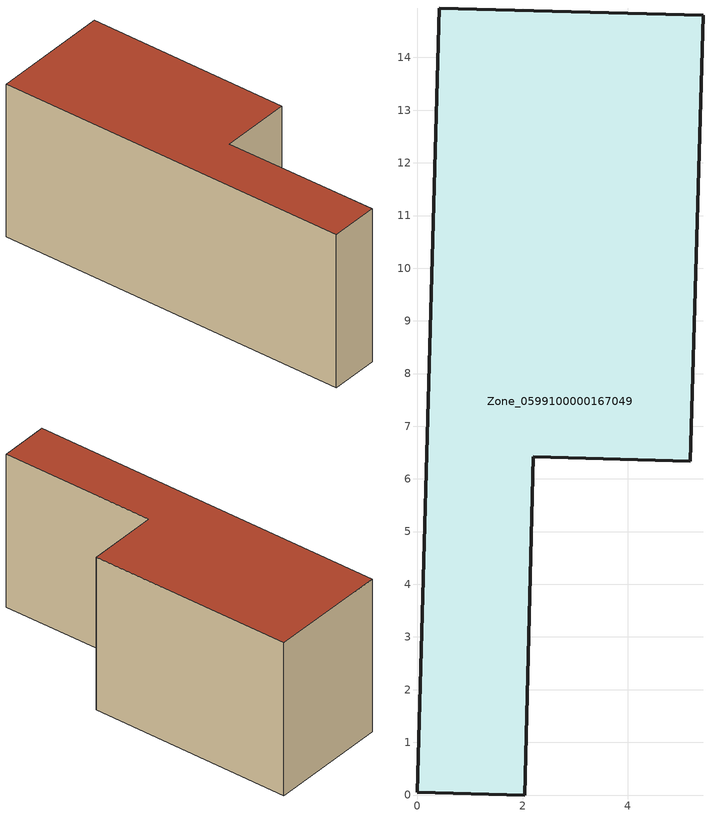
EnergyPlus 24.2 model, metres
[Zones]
Zone_0599100000167049
 floor ground (C_G): 0,0.05 0.42,14.94 5.43,14.8 5.18,6.34 2.2,6.42 2.04,0 z0
 wall outside (C_F): 0.42,14.94 0,0.05 2.04,0 2.2,6.42 5.18,6.34 5.43,14.8 0.42,14.94 z0:6.6
 roof outside (C_R): 5.43,14.8 0.42,14.94 0,0.05 2.04,0 2.2,6.42 5.18,6.34 z6.6
[BUILDING]
Pand.0599100000167049: North Axis=0; Terrain=City; Loads Convergence Tolerance Value=0.04; Temperature Convergence Tolerance Value=0.4; Solar Distribution=FullExterior; Maximum Number of Warmup Days=25; Minimum Number of Warmup Days=1
[Site:Location]
Rotterdam.The.Hague.AP_ZH_NLD Design_Conditions: Latitude=51.96; Longitude=4.45; Time Zone=1; Elevation=-4.5
[SITE:GROUNDTEMPERATURE:BUILDINGSURFACE]
18, 18, 18, 18, 18, 18, 18, 18, 18, 18, 18, 18
[MATERIAL] Thermal Absorptance=0.9; Solar Absorptance=0.7; Visible Absorptance=0.7
Name | Roughness | Thickness | Conductivity | Density | Specific Heat
G.TI.1946 | MediumSmooth | 0.15 | 1 | 540 | 1210
F.TI.1946 | Rough | 0.3 | 0.857143 | 1920 | 840
R.TI.1946 | MediumRough | 0.2 | 0.1 | 1500 | 1000
[CONSTRUCTION]
C_G: G.TI.1946
C_F: F.TI.1946
C_R: R.TI.1946
[ZONE]
Zone_0599100000167049: Type=1; Multiplier=1; Ceiling Height=Autocalculate; Volume=Autocalculate; Floor Area=autocalculate; Part of Total Floor Area=Yes
[ZONEINFILTRATION:DESIGNFLOWRATE]
Infil_Zone_0599100000167049: Zone or ZoneList or Space or SpaceList=Zone_0599100000167049; Schedule=AlwaysOn; Design Flow Rate Calculation Method=Flow/Area; Flow Rate per Floor Area=0.003; Constant Term Coefficient=1; Temperature Term Coefficient=0; Velocity Term Coefficient=0; Velocity Squared Term Coefficient=0
[HVACTEMPLATE:ZONE:IDEALLOADSAIRSYSTEM]
Zone_0599100000167049: Maximum Heating Supply Air Temperature=50; Minimum Cooling Supply Air Temperature=13; Maximum Heating Supply Air Humidity Ratio=0.0156; Minimum Cooling Supply Air Humidity Ratio=0.0077; Heating Limit=NoLimit; Cooling Limit=NoLimit; Dehumidification Control Type=ConstantSensibleHeatRatio; Cooling Sensible Heat Ratio=0.7; Dehumidification Setpoint=60; Humidification Control Type=None; Humidification Setpoint=30; Outdoor Air Method=None; Outdoor Air Flow Rate per Person=0.00944; Outdoor Air Flow Rate per Zone Floor Area=0; Outdoor Air Flow Rate per Zone=0; Demand Controlled Ventilation Type=None; Outdoor Air Economizer Type=NoEconomizer; Heat Recovery Type=None; Sensible Heat Recovery Effectiveness=0.7; Latent Heat Recovery Effectiveness=0.65
[ZONECONTROL:THERMOSTAT]
ThermostatControl_Zone_0599100000167049: Zone or ZoneList=Zone_0599100000167049; Control Type Schedule=DualSetpointControlType; Control 1=Thermostat_Zone_0599100000167049; Temperature Difference Between Cutout And Setpoint=0
[THERMOSTATSETPOINT:DUALSETPOINT]
Thermostat_Zone_0599100000167049: Heating Setpoint Temperature Schedule=HeatingSetpoint_Zone_0599100000167049; Cooling Setpoint Temperature Schedule=CoolingSetpoint_Zone_0599100000167049
[SCHEDULE:COMPACT]
HeatingSetpoint_Zone_0599100000167049: Through: 12/31, For: AllDays, Until: 24:00, 21
CoolingSetpoint_Zone_0599100000167049: Through: 12/31, For: AllDays, Until: 24:00, 24
DualSetpointControlType: Through: 12/31, For: AllDays, Until: 24:00, 4
AlwaysOn: Through: 12/31, For: AllDays, Until: 24:00, 1
